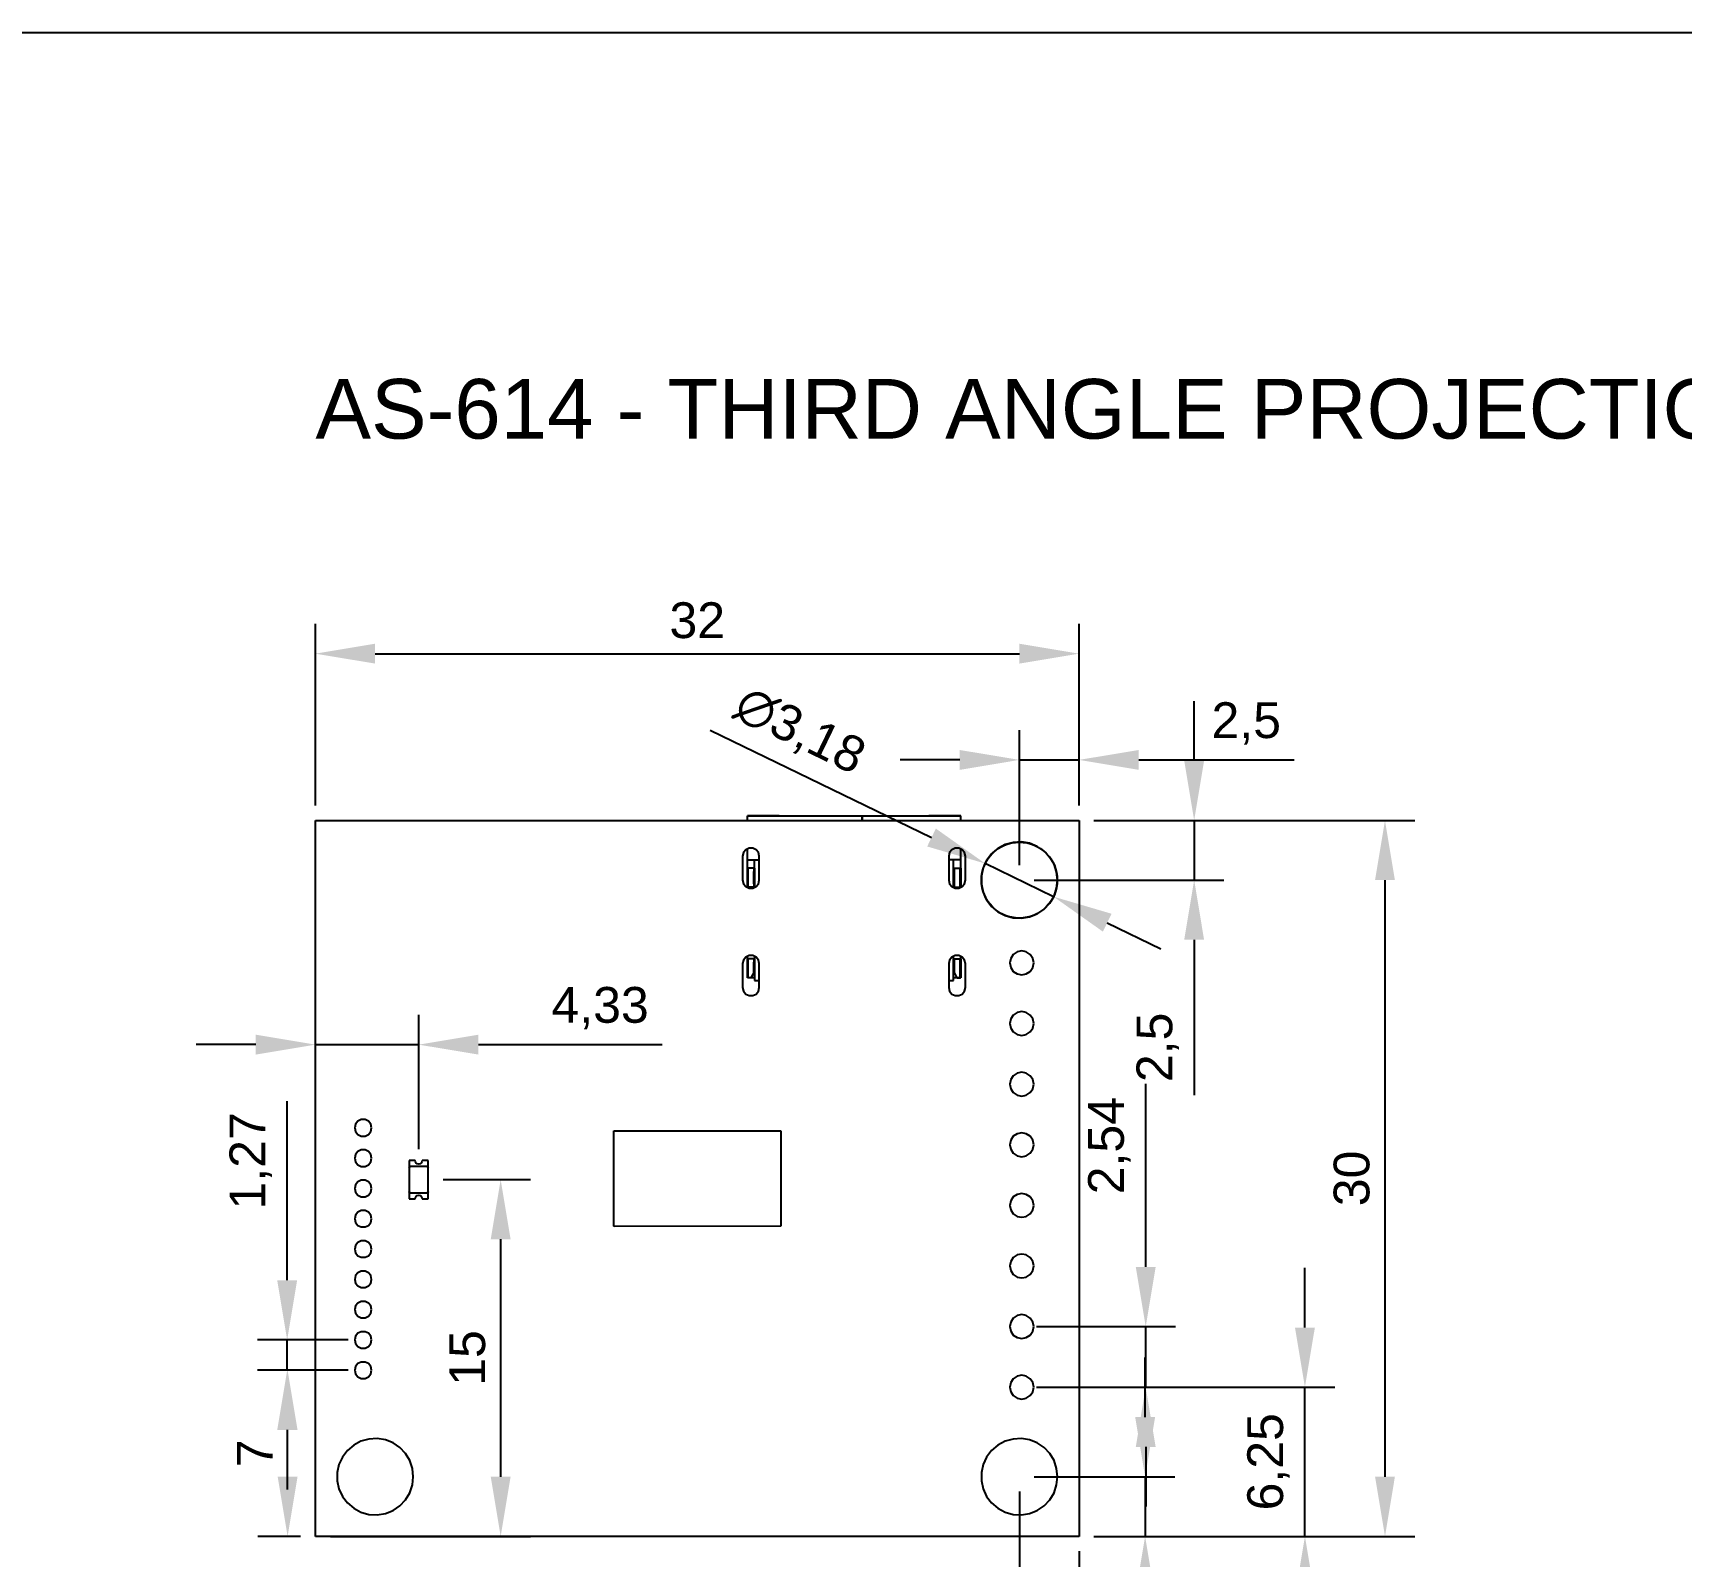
# Model space of a CAD drawing. Header units: millimetres. Extents: x -50 to 227, y -72 to 118.
# Drawn here: x 19.1 to 88.1, y 54.2 to 118 of the extents above; entities that cross this region are included whole.
import ezdxf

# ---------------------------------------------------------------- set-up
doc = ezdxf.new("R2010")
doc.units = ezdxf.units.MM
for name, color, linetype in [('LABELS', 7, 'Continuous'), ('SHEET_A4', 7, 'Continuous'), ('VISIBLE', 7, 'Continuous')]:
    doc.layers.add(name, color=color, linetype=linetype)
doc.styles.get("Standard").update_dxf_attribs({"font": 'arial.ttf'})
doc.dimstyles.get("Standard").update_dxf_attribs({"dimtxt": 2.5, "dimasz": 2.5, "dimexe": 1.25, "dimexo": 0.625, "dimtad": 1, "dimtxsty": 'Standard', "dimcen": 2.5, "dimazin": 3, "dimtfac": 1, "dimtmove": 0, "dimatfit": 3})

# ---------------------------------------------------------------- blocks, each defined once
blk = doc.blocks.new('*D0')
at = {"color": 0, "lineweight": -2, "transparency": 16777216}
for p, q in [((60.41, 83.125), (60.41, 88.787)), ((62.91, 85.625), (62.91, 88.787)), ((57.91, 87.537), (55.41, 87.537)), ((60.41, 87.537), (62.91, 87.537)), ((65.41, 87.537), (71.928, 87.537))]:
    blk.add_line(p, q, dxfattribs=at)
at = {"color": 0, "transparency": 16777216}
for points in [[(57.91, 87.953), (57.91, 87.12), (60.41, 87.537)], [(65.41, 87.953), (65.41, 87.12), (62.91, 87.537)]]:
    blk.add_solid(points, dxfattribs=at)
at = {"layer": 'Defpoints', "color": 0, "transparency": 16777216}
for p in [(62.91, 87.537), (62.91, 85), (60.41, 82.5)]:
    blk.add_point(p, dxfattribs=at)
at = {"color": 0, "transparency": 16777216, "insert": (69.919, 89.063), "char_height": 1.5, "attachment_point": 5}
blk.add_mtext('2,5', dxfattribs=at)
blk = doc.blocks.new('*D1')
at = {"color": 0, "lineweight": -2, "transparency": 16777216}
for p, q in [((67.736, 87.5), (67.736, 90)), ((63.535, 85), (68.986, 85)), ((67.736, 85), (67.736, 82.5)), ((61.035, 82.5), (68.986, 82.5)), ((67.736, 80), (67.736, 73.482))]:
    blk.add_line(p, q, dxfattribs=at)
at = {"color": 0, "transparency": 16777216}
for points in [[(67.319, 87.5), (68.152, 87.5), (67.736, 85)], [(67.319, 80), (68.152, 80), (67.736, 82.5)]]:
    blk.add_solid(points, dxfattribs=at)
at = {"layer": 'Defpoints', "color": 0, "transparency": 16777216}
for p in [(62.91, 85), (60.41, 82.5), (67.736, 82.5)]:
    blk.add_point(p, dxfattribs=at)
at = {"color": 0, "transparency": 16777216, "insert": (66.209, 75.491), "char_height": 1.5, "attachment_point": 5, "rotation": 90}
blk.add_mtext('2,5', dxfattribs=at)
blk = doc.blocks.new('*D2')
at = {"color": 0, "lineweight": -2, "transparency": 16777216}
for p, q in [((65.681, 60), (65.681, 62.5)), ((61.035, 57.5), (66.931, 57.5)), ((65.681, 57.5), (65.681, 55)), ((63.535, 55), (66.931, 55)), ((65.681, 52.5), (65.681, 45.982))]:
    blk.add_line(p, q, dxfattribs=at)
at = {"color": 0, "transparency": 16777216}
for points in [[(65.264, 60), (66.098, 60), (65.681, 57.5)], [(65.264, 52.5), (66.098, 52.5), (65.681, 55)]]:
    blk.add_solid(points, dxfattribs=at)
at = {"layer": 'Defpoints', "color": 0, "transparency": 16777216}
for p in [(60.41, 57.5), (62.91, 55), (65.681, 55)]:
    blk.add_point(p, dxfattribs=at)
at = {"color": 0, "transparency": 16777216, "insert": (64.155, 47.991), "char_height": 1.5, "attachment_point": 5, "rotation": 90}
blk.add_mtext('2,5', dxfattribs=at)
blk = doc.blocks.new('*D3')
at = {"color": 0, "lineweight": -2, "transparency": 16777216}
for p, q in [((60.41, 56.875), (60.41, 49.58)), ((62.91, 54.375), (62.91, 49.58)), ((57.91, 50.83), (55.41, 50.83)), ((60.41, 50.83), (62.91, 50.83)), ((65.41, 50.83), (71.928, 50.83))]:
    blk.add_line(p, q, dxfattribs=at)
at = {"color": 0, "transparency": 16777216}
for points in [[(57.91, 51.247), (57.91, 50.413), (60.41, 50.83)], [(65.41, 51.247), (65.41, 50.413), (62.91, 50.83)]]:
    blk.add_solid(points, dxfattribs=at)
at = {"layer": 'Defpoints', "color": 0, "transparency": 16777216}
for p in [(60.41, 57.5), (62.91, 55), (62.91, 50.83)]:
    blk.add_point(p, dxfattribs=at)
at = {"color": 0, "transparency": 16777216, "insert": (69.919, 52.356), "char_height": 1.5, "attachment_point": 5}
blk.add_mtext('2,5', dxfattribs=at)
blk = doc.blocks.new('*D4')
at = {"color": 0, "lineweight": -2, "transparency": 16777216}
for p, q in [((32.285, 61.96), (28.492, 61.96)), ((29.742, 57.5), (29.742, 59.46)), ((30.285, 55), (28.492, 55))]:
    blk.add_line(p, q, dxfattribs=at)
at = {"color": 0, "transparency": 16777216}
for points in [[(29.326, 59.46), (30.159, 59.46), (29.742, 61.96)], [(29.326, 57.5), (30.159, 57.5), (29.742, 55)]]:
    blk.add_solid(points, dxfattribs=at)
at = {"layer": 'Defpoints', "color": 0, "transparency": 16777216}
for p in [(29.742, 61.96), (32.91, 61.96), (30.91, 55)]:
    blk.add_point(p, dxfattribs=at)
at = {"color": 0, "transparency": 16777216, "insert": (28.367, 58.48), "char_height": 1.5, "attachment_point": 5, "rotation": 90}
blk.add_mtext('7', dxfattribs=at)
blk = doc.blocks.new('*D5')
at = {"color": 0, "lineweight": -2, "transparency": 16777216}
for p, q in [((29.724, 65.73), (29.724, 73.235)), ((32.285, 63.23), (28.474, 63.23)), ((29.724, 61.96), (29.724, 63.23)), ((32.285, 61.96), (28.474, 61.96)), ((29.724, 59.46), (29.724, 56.96))]:
    blk.add_line(p, q, dxfattribs=at)
at = {"color": 0, "transparency": 16777216}
for points in [[(29.307, 65.73), (30.14, 65.73), (29.724, 63.23)], [(29.307, 59.46), (30.14, 59.46), (29.724, 61.96)]]:
    blk.add_solid(points, dxfattribs=at)
at = {"layer": 'Defpoints', "color": 0, "transparency": 16777216}
for p in [(29.724, 63.23), (32.91, 63.23), (32.91, 61.96)]:
    blk.add_point(p, dxfattribs=at)
at = {"color": 0, "transparency": 16777216, "insert": (28.197, 70.733), "char_height": 1.5, "attachment_point": 5, "rotation": 90}
blk.add_mtext('1,27', dxfattribs=at)
blk = doc.blocks.new('*D6')
at = {"color": 0, "lineweight": -2, "transparency": 16777216}
for p, q in [((36.261, 69.95), (39.922, 69.95)), ((38.672, 57.5), (38.672, 67.45)), ((31.535, 55), (39.922, 55))]:
    blk.add_line(p, q, dxfattribs=at)
at = {"color": 0, "transparency": 16777216}
for points in [[(38.255, 67.45), (39.088, 67.45), (38.672, 69.95)], [(38.255, 57.5), (39.088, 57.5), (38.672, 55)]]:
    blk.add_solid(points, dxfattribs=at)
at = {"layer": 'Defpoints', "color": 0, "transparency": 16777216}
for p in [(35.636, 69.95), (38.672, 69.95), (30.91, 55)]:
    blk.add_point(p, dxfattribs=at)
at = {"color": 0, "transparency": 16777216, "insert": (37.281, 62.475), "char_height": 1.5, "attachment_point": 5, "rotation": 90}
blk.add_mtext('15', dxfattribs=at)
blk = doc.blocks.new('*D7')
at = {"color": 0, "lineweight": -2, "transparency": 16777216}
for p, q in [((30.91, 55.625), (30.91, 76.855)), ((35.236, 71.225), (35.236, 76.855)), ((28.41, 75.605), (25.91, 75.605)), ((30.91, 75.605), (35.236, 75.605)), ((37.736, 75.605), (45.442, 75.605))]:
    blk.add_line(p, q, dxfattribs=at)
at = {"color": 0, "transparency": 16777216}
for points in [[(28.41, 76.022), (28.41, 75.189), (30.91, 75.605)], [(37.736, 76.022), (37.736, 75.189), (35.236, 75.605)]]:
    blk.add_solid(points, dxfattribs=at)
at = {"layer": 'Defpoints', "color": 0, "transparency": 16777216}
for p in [(35.236, 75.605), (35.236, 70.6), (30.91, 55)]:
    blk.add_point(p, dxfattribs=at)
at = {"color": 0, "transparency": 16777216, "insert": (42.839, 77.132), "char_height": 1.5, "attachment_point": 5}
blk.add_mtext('4,33', dxfattribs=at)
blk = doc.blocks.new('*D8')
at = {"color": 0, "lineweight": -2, "transparency": 16777216}
for p, q in [((30.91, 85.625), (30.91, 93.239)), ((62.91, 85.625), (62.91, 93.239)), ((33.41, 91.989), (60.41, 91.989))]:
    blk.add_line(p, q, dxfattribs=at)
at = {"color": 0, "transparency": 16777216}
for points in [[(33.41, 92.406), (33.41, 91.573), (30.91, 91.989)], [(60.41, 92.406), (60.41, 91.573), (62.91, 91.989)]]:
    blk.add_solid(points, dxfattribs=at)
at = {"layer": 'Defpoints', "color": 0, "transparency": 16777216}
for p in [(62.91, 91.989), (30.91, 85), (62.91, 85)]:
    blk.add_point(p, dxfattribs=at)
at = {"color": 0, "transparency": 16777216, "insert": (46.91, 93.381), "char_height": 1.5, "attachment_point": 5}
blk.add_mtext('32', dxfattribs=at)
blk = doc.blocks.new('*D9')
at = {"color": 0, "lineweight": -2, "transparency": 16777216}
for p, q in [((63.535, 85), (76.983, 85)), ((75.733, 82.5), (75.733, 57.5)), ((63.535, 55), (76.983, 55))]:
    blk.add_line(p, q, dxfattribs=at)
at = {"color": 0, "transparency": 16777216}
for points in [[(75.316, 82.5), (76.149, 82.5), (75.733, 85)], [(75.316, 57.5), (76.149, 57.5), (75.733, 55)]]:
    blk.add_solid(points, dxfattribs=at)
at = {"layer": 'Defpoints', "color": 0, "transparency": 16777216}
for p in [(62.91, 85), (62.91, 55), (75.733, 55)]:
    blk.add_point(p, dxfattribs=at)
at = {"color": 0, "transparency": 16777216, "insert": (74.341, 70), "char_height": 1.5, "attachment_point": 5, "rotation": 90}
blk.add_mtext('30', dxfattribs=at)
blk = doc.blocks.new('*D10')
at = {"color": 0, "lineweight": -2, "transparency": 16777216}
for p, q in [((72.378, 63.75), (72.378, 66.25)), ((61.135, 61.25), (73.628, 61.25)), ((72.378, 55), (72.378, 61.25)), ((63.535, 55), (73.628, 55)), ((72.378, 52.5), (72.378, 50))]:
    blk.add_line(p, q, dxfattribs=at)
at = {"color": 0, "transparency": 16777216}
for points in [[(71.961, 63.75), (72.795, 63.75), (72.378, 61.25)], [(71.961, 52.5), (72.795, 52.5), (72.378, 55)]]:
    blk.add_solid(points, dxfattribs=at)
at = {"layer": 'Defpoints', "color": 0, "transparency": 16777216}
for p in [(60.51, 61.25), (72.378, 61.25), (62.91, 55)]:
    blk.add_point(p, dxfattribs=at)
at = {"color": 0, "transparency": 16777216, "insert": (70.851, 58.125), "char_height": 1.5, "attachment_point": 5, "rotation": 90}
blk.add_mtext('6,25', dxfattribs=at)
blk = doc.blocks.new('*D11')
at = {"color": 0, "lineweight": -2, "transparency": 16777216}
for p, q in [((65.705, 66.29), (65.705, 73.956)), ((61.135, 63.79), (66.955, 63.79)), ((65.705, 61.25), (65.705, 63.79)), ((61.135, 61.25), (66.955, 61.25)), ((65.705, 58.75), (65.705, 56.25))]:
    blk.add_line(p, q, dxfattribs=at)
at = {"color": 0, "transparency": 16777216}
for points in [[(65.289, 66.29), (66.122, 66.29), (65.705, 63.79)], [(65.289, 58.75), (66.122, 58.75), (65.705, 61.25)]]:
    blk.add_solid(points, dxfattribs=at)
at = {"layer": 'Defpoints', "color": 0, "transparency": 16777216}
for p in [(60.51, 63.79), (65.705, 63.79), (60.51, 61.25)]:
    blk.add_point(p, dxfattribs=at)
at = {"color": 0, "transparency": 16777216, "insert": (64.179, 71.373), "char_height": 1.5, "attachment_point": 5, "rotation": 90}
blk.add_mtext('2,54', dxfattribs=at)
blk = doc.blocks.new('*D12')
at = {"color": 0, "lineweight": -2, "transparency": 16777216}
for p, q in [((47.458, 88.777), (56.729, 84.284)), ((61.842, 81.806), (58.979, 83.194)), ((64.092, 80.716), (66.341, 79.626))]:
    blk.add_line(p, q, dxfattribs=at)
at = {"color": 0, "transparency": 16777216}
for points in [[(56.911, 84.659), (56.548, 83.909), (58.979, 83.194)], [(64.273, 81.091), (63.91, 80.341), (61.842, 81.806)]]:
    blk.add_solid(points, dxfattribs=at)
at = {"layer": 'Defpoints', "color": 0, "transparency": 16777216}
for p in [(58.979, 83.194), (61.842, 81.806)]:
    blk.add_point(p, dxfattribs=at)
at = {"color": 0, "transparency": 16777216, "insert": (51.186, 88.694), "char_height": 1.5, "attachment_point": 5, "rotation": 334.14428}
blk.add_mtext('∅3,18', dxfattribs=at)

msp = doc.modelspace()

# ---------------------------------------------------------------- linework, layer by layer
msp.add_circle((60.41, 82.5), 1.591)
at = {"layer": 'SHEET_A4'}
msp.add_lwpolyline([(-50, -72), (227, -72), (227, 118), (-50, 118)], close=True, dxfattribs=at)
at = {"layer": 'VISIBLE'}
for points in [[(30.91, 55), (30.91, 85)], [(30.91, 85), (62.91, 85)], [(49.01, 85.2), (49.036, 85.2), (49.112, 85.2), (49.4, 85.2), (50.34, 85.2)], [(50.34, 85.2), (49.4, 85.2), (49.112, 85.2), (49.036, 85.2), (49.01, 85.2)], [(49.01, 85), (49.01, 85.2)], [(49.01, 85), (49.01, 85.2)], [(50.34, 85.2), (49.506, 85.2), (49.25, 85.2), (49.183, 85.2), (49.16, 85.2)], [(49.16, 85.2), (49.183, 85.2), (49.25, 85.2), (49.506, 85.2), (50.34, 85.2)], [(50.34, 85.2), (53.81, 85.2)], [(50.34, 85.2), (56.62, 85.2)], [(53.81, 85.2), (53.81, 85)], [(53.83, 85.2), (56.62, 85.2)], [(53.83, 85), (53.83, 85.2)], [(56.62, 85.2), (57.455, 85.2), (57.711, 85.2), (57.778, 85.2), (57.8, 85.2)], [(57.95, 85.2), (57.925, 85.2), (57.849, 85.2), (57.561, 85.2), (56.62, 85.2)], [(57.8, 85.2), (57.778, 85.2), (57.711, 85.2), (57.455, 85.2), (56.62, 85.2)], [(56.62, 85.2), (57.561, 85.2), (57.849, 85.2), (57.925, 85.2), (57.95, 85.2)], [(57.95, 85), (57.95, 85.2)], [(57.95, 85), (57.95, 85.2)], [(62.91, 85), (62.91, 55)], [(49.51, 83.5), (49.476, 83.652), (49.379, 83.774), (49.238, 83.841), (49.083, 83.841), (48.942, 83.774), (48.845, 83.652), (48.81, 83.5)], [(49.01, 83.35), (49.01, 83.816)], [(49.01, 83.35), (49.01, 83.816)], [(58.15, 83.5), (58.116, 83.652), (58.019, 83.774), (57.878, 83.841), (57.723, 83.841), (57.582, 83.774), (57.485, 83.652), (57.45, 83.5)], [(57.95, 83.35), (57.95, 83.816)], [(57.95, 83.35), (57.95, 83.816)], [(62.01, 82.5), (61.973, 82.844), (61.863, 83.172), (61.684, 83.468), (61.446, 83.719), (61.16, 83.914), (60.839, 84.042), (60.497, 84.098), (60.152, 84.079), (59.818, 83.986), (59.513, 83.824), (59.249, 83.6), (59.039, 83.325), (58.894, 83.011), (58.82, 82.673), (58.82, 82.327), (58.894, 81.989), (59.039, 81.675), (59.249, 81.4), (59.513, 81.176), (59.818, 81.014), (60.152, 80.921), (60.497, 80.902), (60.839, 80.958), (61.16, 81.086), (61.446, 81.281), (61.684, 81.532), (61.863, 81.828), (61.973, 82.156), (62.01, 82.5)], [(48.81, 83.5), (48.81, 82.5)], [(49.01, 83), (49.01, 83.004), (49.01, 83.017), (49.01, 83.038), (49.01, 83.066), (49.01, 83.099), (49.01, 83.136), (49.01, 83.175), (49.01, 83.214), (49.01, 83.251), (49.01, 83.284), (49.01, 83.312), (49.01, 83.333), (49.01, 83.346), (49.01, 83.35)], [(49.01, 83.35), (49.044, 83.35), (49.142, 83.35), (49.51, 83.35)], [(49.01, 83), (49.019, 83)], [(49.31, 83), (49.01, 83)], [(49.01, 83), (49.01, 83)], [(49.01, 82.2), (49.01, 83)], [(49.302, 83), (49.019, 83)], [(49.019, 83), (49.026, 82.986), (49.032, 82.941), (49.037, 82.8)], [(49.284, 82.8), (49.289, 82.941), (49.295, 82.986), (49.302, 83)], [(49.302, 83), (49.31, 83)], [(49.31, 83), (49.31, 83.004), (49.31, 83.017), (49.31, 83.038), (49.31, 83.066), (49.31, 83.099), (49.31, 83.136), (49.31, 83.175), (49.31, 83.214), (49.31, 83.251), (49.31, 83.284), (49.31, 83.312), (49.31, 83.333), (49.31, 83.346), (49.31, 83.35)], [(49.31, 83), (49.31, 83)], [(49.31, 83), (49.31, 82.2)], [(49.51, 82.5), (49.51, 83.5)], [(57.45, 83.5), (57.45, 82.5)], [(57.95, 83.35), (57.917, 83.35), (57.819, 83.35), (57.45, 83.35)], [(57.65, 83), (57.65, 83.004), (57.65, 83.017), (57.65, 83.038), (57.65, 83.066), (57.65, 83.099), (57.65, 83.136), (57.65, 83.175), (57.65, 83.214), (57.65, 83.251), (57.65, 83.284), (57.65, 83.312), (57.65, 83.333), (57.65, 83.346), (57.65, 83.35)], [(57.65, 83), (57.95, 83)], [(57.65, 83), (57.659, 83)], [(57.65, 83), (57.65, 83)], [(57.65, 82.2), (57.65, 83)], [(57.659, 83), (57.942, 83)], [(57.659, 83), (57.666, 82.986), (57.672, 82.941), (57.677, 82.8)], [(57.924, 82.8), (57.929, 82.941), (57.935, 82.986), (57.942, 83)], [(57.942, 83), (57.95, 83)], [(57.95, 83), (57.95, 83.004), (57.95, 83.017), (57.95, 83.038), (57.95, 83.066), (57.95, 83.099), (57.95, 83.136), (57.95, 83.175), (57.95, 83.214), (57.95, 83.251), (57.95, 83.284), (57.95, 83.312), (57.95, 83.333), (57.95, 83.346), (57.95, 83.35)], [(57.95, 83), (57.95, 83)], [(57.95, 83), (57.95, 82.2)], [(58.15, 82.5), (58.15, 83.5)], [(48.81, 82.5), (48.845, 82.348), (48.942, 82.226), (49.083, 82.159), (49.238, 82.159), (49.379, 82.226), (49.476, 82.348), (49.51, 82.5)], [(49.01, 82.184), (49.01, 82.186), (49.01, 82.188), (49.01, 82.19), (49.01, 82.192), (49.01, 82.193), (49.01, 82.195), (49.01, 82.196), (49.01, 82.197), (49.01, 82.198), (49.01, 82.199), (49.01, 82.199), (49.01, 82.2), (49.01, 82.2), (49.01, 82.2)], [(49.019, 82.2), (49.01, 82.2)], [(49.037, 82.4), (49.032, 82.259), (49.026, 82.214), (49.019, 82.2)], [(49.302, 82.2), (49.019, 82.2)], [(49.037, 82.8), (49.037, 82.4)], [(49.284, 82.4), (49.284, 82.8)], [(49.302, 82.2), (49.295, 82.214), (49.289, 82.259), (49.284, 82.4)], [(49.31, 82.2), (49.302, 82.2)], [(49.31, 82.184), (49.31, 82.186), (49.31, 82.188), (49.31, 82.19), (49.31, 82.192), (49.31, 82.193), (49.31, 82.195), (49.31, 82.196), (49.31, 82.197), (49.31, 82.198), (49.31, 82.199), (49.31, 82.199), (49.31, 82.2), (49.31, 82.2), (49.31, 82.2)], [(57.45, 82.5), (57.485, 82.348), (57.582, 82.226), (57.723, 82.159), (57.878, 82.159), (58.019, 82.226), (58.116, 82.348), (58.15, 82.5)], [(57.659, 82.2), (57.65, 82.2)], [(57.65, 82.184), (57.65, 82.186), (57.65, 82.188), (57.65, 82.19), (57.65, 82.192), (57.65, 82.193), (57.65, 82.195), (57.65, 82.196), (57.65, 82.197), (57.65, 82.198), (57.65, 82.199), (57.65, 82.199), (57.65, 82.2), (57.65, 82.2), (57.65, 82.2)], [(57.677, 82.4), (57.672, 82.259), (57.666, 82.214), (57.659, 82.2)], [(57.659, 82.2), (57.942, 82.2)], [(57.677, 82.8), (57.677, 82.4)], [(57.924, 82.4), (57.924, 82.8)], [(57.942, 82.2), (57.935, 82.214), (57.929, 82.259), (57.924, 82.4)], [(57.95, 82.2), (57.942, 82.2)], [(57.95, 82.184), (57.95, 82.186), (57.95, 82.188), (57.95, 82.19), (57.95, 82.192), (57.95, 82.193), (57.95, 82.195), (57.95, 82.196), (57.95, 82.197), (57.95, 82.198), (57.95, 82.199), (57.95, 82.199), (57.95, 82.2), (57.95, 82.2), (57.95, 82.2)], [(61.01, 79.03), (60.972, 79.221), (60.864, 79.384), (60.702, 79.492), (60.51, 79.53), (60.319, 79.492), (60.157, 79.384), (60.049, 79.221), (60.01, 79.03), (60.049, 78.839), (60.157, 78.676), (60.319, 78.568), (60.51, 78.53), (60.702, 78.568), (60.864, 78.676), (60.972, 78.839), (61.01, 79.03)], [(49.51, 79), (49.476, 79.152), (49.379, 79.274), (49.238, 79.341), (49.083, 79.341), (48.942, 79.274), (48.845, 79.152), (48.81, 79)], [(48.81, 79), (48.81, 78)], [(49.01, 79.2), (49.01, 79.201), (49.01, 79.203), (49.01, 79.206), (49.01, 79.211), (49.01, 79.217), (49.01, 79.224), (49.01, 79.233), (49.01, 79.242), (49.01, 79.253), (49.01, 79.264), (49.01, 79.276), (49.01, 79.289), (49.01, 79.302), (49.01, 79.316)], [(49.01, 79.2), (49.019, 79.2)], [(49.31, 79.2), (49.01, 79.2)], [(49.01, 79.2), (49.01, 79.2)], [(49.01, 78.4), (49.01, 79.2)], [(49.302, 79.2), (49.019, 79.2)], [(49.019, 79.2), (49.026, 79.186), (49.032, 79.141), (49.037, 79)], [(49.037, 79), (49.037, 78.6)], [(49.284, 79), (49.289, 79.141), (49.295, 79.186), (49.302, 79.2)], [(49.284, 78.614), (49.284, 79)], [(49.302, 79.2), (49.31, 79.2)], [(49.31, 79.316), (49.31, 79.2)], [(49.31, 79.2), (49.31, 78.66)], [(49.51, 78), (49.51, 79)], [(58.15, 79), (58.116, 79.152), (58.019, 79.274), (57.878, 79.341), (57.723, 79.341), (57.582, 79.274), (57.485, 79.152), (57.45, 79)], [(57.45, 79), (57.45, 78)], [(57.65, 79.2), (57.65, 79.316)], [(57.65, 79.2), (57.95, 79.2)], [(57.65, 79.2), (57.659, 79.2)], [(57.65, 78.66), (57.65, 79.2)], [(57.659, 79.2), (57.942, 79.2)], [(57.659, 79.2), (57.666, 79.186), (57.672, 79.141), (57.677, 79)], [(57.677, 79), (57.677, 78.614)], [(57.924, 79), (57.929, 79.141), (57.935, 79.186), (57.942, 79.2)], [(57.924, 78.6), (57.924, 79)], [(57.942, 79.2), (57.95, 79.2)], [(57.95, 79.2), (57.95, 79.201), (57.95, 79.203), (57.95, 79.206), (57.95, 79.211), (57.95, 79.217), (57.95, 79.224), (57.95, 79.233), (57.95, 79.242), (57.95, 79.253), (57.95, 79.264), (57.95, 79.276), (57.95, 79.289), (57.95, 79.302), (57.95, 79.316)], [(57.95, 79.2), (57.95, 79.2)], [(57.95, 79.2), (57.95, 78.4)], [(58.15, 78), (58.15, 79)], [(49.16, 78.4), (49.048, 78.4), (49.01, 78.4)], [(49.019, 78.4), (49.01, 78.4)], [(49.037, 78.6), (49.032, 78.459), (49.026, 78.414), (49.019, 78.4)], [(49.16, 78.4), (49.019, 78.4)], [(49.16, 78.4), (49.169, 78.414), (49.194, 78.459), (49.276, 78.6)], [(49.31, 78.4), (49.199, 78.4), (49.16, 78.4)], [(49.276, 78.6), (49.284, 78.614)], [(49.31, 78.66), (49.284, 78.614)], [(49.31, 78.66), (49.31, 78.3)], [(49.31, 78.3), (49.51, 78.3)], [(57.45, 78.3), (57.65, 78.3)], [(57.677, 78.614), (57.65, 78.66)], [(57.65, 78.3), (57.65, 78.66)], [(57.8, 78.4), (57.762, 78.4), (57.65, 78.4)], [(57.677, 78.614), (57.685, 78.6)], [(57.685, 78.6), (57.767, 78.459), (57.792, 78.414), (57.8, 78.4)], [(57.8, 78.4), (57.942, 78.4)], [(57.95, 78.4), (57.912, 78.4), (57.8, 78.4)], [(57.942, 78.4), (57.935, 78.414), (57.929, 78.459), (57.924, 78.6)], [(57.95, 78.4), (57.942, 78.4)], [(48.81, 78), (48.845, 77.848), (48.942, 77.726), (49.083, 77.659), (49.238, 77.659), (49.379, 77.726), (49.476, 77.848), (49.51, 78)], [(57.45, 78), (57.485, 77.848), (57.582, 77.726), (57.723, 77.659), (57.878, 77.659), (58.019, 77.726), (58.116, 77.848), (58.15, 78)], [(61.01, 76.49), (60.972, 76.681), (60.864, 76.844), (60.702, 76.952), (60.51, 76.99), (60.319, 76.952), (60.157, 76.844), (60.049, 76.681), (60.01, 76.49), (60.049, 76.299), (60.157, 76.136), (60.319, 76.028), (60.51, 75.99), (60.702, 76.028), (60.864, 76.136), (60.972, 76.299), (61.01, 76.49)], [(61.01, 73.95), (60.972, 74.141), (60.864, 74.304), (60.702, 74.412), (60.51, 74.45), (60.319, 74.412), (60.157, 74.304), (60.049, 74.141), (60.01, 73.95), (60.049, 73.759), (60.157, 73.596), (60.319, 73.488), (60.51, 73.45), (60.702, 73.488), (60.864, 73.596), (60.972, 73.759), (61.01, 73.95)], [(33.265, 72.12), (33.23, 72.274), (33.132, 72.398), (32.989, 72.466), (32.831, 72.466), (32.689, 72.398), (32.591, 72.274), (32.555, 72.12), (32.591, 71.966), (32.689, 71.842), (32.831, 71.774), (32.989, 71.774), (33.132, 71.842), (33.23, 71.966), (33.265, 72.12)], [(43.41, 68.003), (43.41, 72)], [(43.41, 72), (50.41, 72)], [(50.41, 72), (50.41, 68)], [(61.01, 71.41), (60.972, 71.601), (60.864, 71.764), (60.702, 71.872), (60.51, 71.91), (60.319, 71.872), (60.157, 71.764), (60.049, 71.601), (60.01, 71.41), (60.049, 71.219), (60.157, 71.056), (60.319, 70.948), (60.51, 70.91), (60.702, 70.948), (60.864, 71.056), (60.972, 71.219), (61.01, 71.41)], [(33.265, 70.85), (33.23, 71.004), (33.132, 71.128), (32.989, 71.196), (32.831, 71.196), (32.689, 71.128), (32.591, 71.004), (32.555, 70.85), (32.591, 70.696), (32.689, 70.572), (32.831, 70.504), (32.989, 70.504), (33.132, 70.572), (33.23, 70.696), (33.265, 70.85)], [(34.986, 70.75), (34.836, 70.75)], [(34.836, 70.75), (34.836, 70.5)], [(34.836, 70.5), (34.836, 70.452)], [(34.836, 70.45), (34.85, 70.485), (34.885, 70.5)], [(35.586, 70.5), (34.885, 70.5)], [(35.086, 70.75), (34.986, 70.75)], [(35.386, 70.75), (35.374, 70.693), (35.342, 70.644), (35.293, 70.611), (35.236, 70.6), (35.178, 70.611), (35.129, 70.644), (35.097, 70.693), (35.086, 70.75)], [(35.486, 70.75), (35.386, 70.75)], [(35.636, 70.75), (35.486, 70.75)], [(35.586, 70.5), (35.621, 70.485), (35.636, 70.45)], [(35.636, 70.5), (35.636, 70.75)], [(35.636, 69.4), (35.636, 70.5)], [(33.265, 69.58), (33.23, 69.734), (33.132, 69.858), (32.989, 69.926), (32.831, 69.926), (32.689, 69.858), (32.591, 69.734), (32.555, 69.58), (32.591, 69.426), (32.689, 69.302), (32.831, 69.234), (32.989, 69.234), (33.132, 69.302), (33.23, 69.426), (33.265, 69.58)], [(34.836, 70.45), (34.836, 69.45)], [(35.636, 69.45), (35.636, 70.45)], [(34.885, 69.4), (34.85, 69.414), (34.836, 69.45)], [(34.836, 69.448), (34.836, 69.4)], [(34.836, 69.4), (34.836, 69.15)], [(34.836, 69.15), (34.986, 69.15)], [(34.885, 69.4), (35.586, 69.4)], [(34.986, 69.15), (35.086, 69.15)], [(35.086, 69.15), (35.097, 69.207), (35.129, 69.256), (35.178, 69.289), (35.236, 69.3), (35.293, 69.289), (35.342, 69.256), (35.374, 69.207), (35.386, 69.15)], [(35.386, 69.15), (35.486, 69.15)], [(35.486, 69.15), (35.636, 69.15)], [(35.636, 69.45), (35.621, 69.414), (35.586, 69.4)], [(35.636, 69.15), (35.636, 69.4)], [(61.01, 68.87), (60.972, 69.061), (60.864, 69.224), (60.702, 69.332), (60.51, 69.37), (60.319, 69.332), (60.157, 69.224), (60.049, 69.061), (60.01, 68.87), (60.049, 68.679), (60.157, 68.516), (60.319, 68.408), (60.51, 68.37), (60.702, 68.408), (60.864, 68.516), (60.972, 68.679), (61.01, 68.87)], [(33.265, 68.31), (33.23, 68.464), (33.132, 68.588), (32.989, 68.656), (32.831, 68.656), (32.689, 68.588), (32.591, 68.464), (32.555, 68.31), (32.591, 68.156), (32.689, 68.032), (32.831, 67.964), (32.989, 67.964), (33.132, 68.032), (33.23, 68.156), (33.265, 68.31)], [(43.431, 67.983), (43.41, 68.003)], [(50.41, 68), (43.431, 67.983)], [(33.265, 67.04), (33.23, 67.194), (33.132, 67.318), (32.989, 67.386), (32.831, 67.386), (32.689, 67.318), (32.591, 67.194), (32.555, 67.04), (32.591, 66.886), (32.689, 66.762), (32.831, 66.694), (32.989, 66.694), (33.132, 66.762), (33.23, 66.886), (33.265, 67.04)], [(61.01, 66.33), (60.972, 66.521), (60.864, 66.684), (60.702, 66.792), (60.51, 66.83), (60.319, 66.792), (60.157, 66.684), (60.049, 66.521), (60.01, 66.33), (60.049, 66.139), (60.157, 65.976), (60.319, 65.868), (60.51, 65.83), (60.702, 65.868), (60.864, 65.976), (60.972, 66.139), (61.01, 66.33)], [(33.265, 65.77), (33.23, 65.924), (33.132, 66.048), (32.989, 66.116), (32.831, 66.116), (32.689, 66.048), (32.591, 65.924), (32.555, 65.77), (32.591, 65.616), (32.689, 65.492), (32.831, 65.424), (32.989, 65.424), (33.132, 65.492), (33.23, 65.616), (33.265, 65.77)], [(33.265, 64.5), (33.23, 64.654), (33.132, 64.778), (32.989, 64.846), (32.831, 64.846), (32.689, 64.778), (32.591, 64.654), (32.555, 64.5), (32.591, 64.346), (32.689, 64.222), (32.831, 64.154), (32.989, 64.154), (33.132, 64.222), (33.23, 64.346), (33.265, 64.5)], [(61.01, 63.79), (60.972, 63.981), (60.864, 64.144), (60.702, 64.252), (60.51, 64.29), (60.319, 64.252), (60.157, 64.144), (60.049, 63.981), (60.01, 63.79), (60.049, 63.599), (60.157, 63.436), (60.319, 63.328), (60.51, 63.29), (60.702, 63.328), (60.864, 63.436), (60.972, 63.599), (61.01, 63.79)], [(33.265, 63.23), (33.23, 63.384), (33.132, 63.508), (32.989, 63.576), (32.831, 63.576), (32.689, 63.508), (32.591, 63.384), (32.555, 63.23), (32.591, 63.076), (32.689, 62.952), (32.831, 62.884), (32.989, 62.884), (33.132, 62.952), (33.23, 63.076), (33.265, 63.23)], [(33.265, 61.96), (33.23, 62.114), (33.132, 62.238), (32.989, 62.306), (32.831, 62.306), (32.689, 62.238), (32.591, 62.114), (32.555, 61.96), (32.591, 61.806), (32.689, 61.682), (32.831, 61.614), (32.989, 61.614), (33.132, 61.682), (33.23, 61.806), (33.265, 61.96)], [(61.01, 61.25), (60.972, 61.441), (60.864, 61.604), (60.702, 61.712), (60.51, 61.75), (60.319, 61.712), (60.157, 61.604), (60.049, 61.441), (60.01, 61.25), (60.049, 61.059), (60.157, 60.896), (60.319, 60.788), (60.51, 60.75), (60.702, 60.788), (60.864, 60.896), (60.972, 61.059), (61.01, 61.25)], [(35.01, 57.5), (34.973, 57.844), (34.863, 58.172), (34.684, 58.468), (34.446, 58.719), (34.16, 58.914), (33.839, 59.042), (33.497, 59.098), (33.152, 59.079), (32.818, 58.986), (32.513, 58.824), (32.249, 58.6), (32.039, 58.325), (31.894, 58.011), (31.82, 57.673), (31.82, 57.327), (31.894, 56.989), (32.039, 56.675), (32.249, 56.4), (32.513, 56.176), (32.818, 56.014), (33.152, 55.921), (33.497, 55.902), (33.839, 55.958), (34.16, 56.086), (34.446, 56.281), (34.684, 56.532), (34.863, 56.828), (34.973, 57.156), (35.01, 57.5)], [(62.01, 57.5), (61.973, 57.844), (61.863, 58.172), (61.684, 58.468), (61.446, 58.719), (61.16, 58.914), (60.839, 59.042), (60.497, 59.098), (60.152, 59.079), (59.818, 58.986), (59.513, 58.824), (59.249, 58.6), (59.039, 58.325), (58.894, 58.011), (58.82, 57.673), (58.82, 57.327), (58.894, 56.989), (59.039, 56.675), (59.249, 56.4), (59.513, 56.176), (59.818, 56.014), (60.152, 55.921), (60.497, 55.902), (60.839, 55.958), (61.16, 56.086), (61.446, 56.281), (61.684, 56.532), (61.863, 56.828), (61.973, 57.156), (62.01, 57.5)], [(62.91, 55), (30.91, 55)]]:
    msp.add_lwpolyline(points, dxfattribs=at)

# ---------------------------------------------------------------- texts
at = {"layer": 'LABELS'}
msp.add_text('AS-614 - THIRD ANGLE PROJECTION - MILLIMETERS', height=2.5, dxfattribs=at).set_placement((30.91, 101))

# ---------------------------------------------------------------- dimensions: what is measured, and where the dimension line sits
for base, p1, p2, picture, middle in [((62.91, 91.989), (30.91, 85), (62.91, 85), '*D8', (46.91, 93.381)), ((62.91, 87.537), (60.41, 82.5), (62.91, 85), '*D0', (69.919, 89.063)), ((35.236, 75.605), (30.91, 55), (35.236, 70.6), '*D7', (42.839, 77.132)), ((62.91, 50.83), (60.41, 57.5), (62.91, 55), '*D3', (69.919, 52.356))]:
    dim = msp.add_linear_dim(base=base, p1=p1, p2=p2, dimstyle='Standard', override={"dimtxt": 1.5, "dimtxsty": 'Standard', "dimadec": 0, "dimazin": 0, "dimfxl": 1})
    dim.commit()
    dim.dimension.update_dxf_attribs({"geometry": picture, "text_midpoint": middle})
dim = msp.add_diameter_dim_2p(p1=(61.842, 81.806), p2=(58.979, 83.194), dimstyle='Standard', override={"dimtxt": 1.5, "dimtxsty": 'Standard', "dimadec": 0, "dimazin": 0, "dimfxl": 1})
dim.commit()
dim.dimension.update_dxf_attribs({"geometry": '*D12', "text_midpoint": (50.51, 87.298), "dimtype": 163})
for base, p1, p2, picture, middle in [((67.736, 82.5), (62.91, 85), (60.41, 82.5), '*D1', (66.209, 75.491)), ((75.733, 55), (62.91, 85), (62.91, 55), '*D9', (74.341, 70)), ((65.705, 63.79), (60.51, 61.25), (60.51, 63.79), '*D11', (64.179, 71.373)), ((29.724, 63.23), (32.91, 61.96), (32.91, 63.23), '*D5', (28.197, 70.733)), ((72.378, 61.25), (62.91, 55), (60.51, 61.25), '*D10', (70.851, 58.125)), ((65.681, 55), (60.41, 57.5), (62.91, 55), '*D2', (64.155, 47.991))]:
    dim = msp.add_linear_dim(base=base, p1=p1, p2=p2, angle=90, dimstyle='Standard', override={"dimtxt": 1.5, "dimtxsty": 'Standard', "dimadec": 0, "dimazin": 0, "dimfxl": 1})
    dim.commit()
    dim.dimension.update_dxf_attribs({"geometry": picture, "text_midpoint": middle})
for base, p2, text, picture, middle in [((38.672, 69.95), (35.636, 69.95), '15', '*D6', (37.281, 62.475)), ((29.742, 61.96), (32.91, 61.96), '7', '*D4', (28.367, 58.48))]:
    dim = msp.add_linear_dim(base=base, p1=(30.91, 55), p2=p2, angle=90, text=text, dimstyle='Standard', override={"dimtxt": 1.5, "dimtxsty": 'Standard', "dimadec": 0, "dimazin": 0, "dimfxl": 1})
    dim.commit()
    dim.dimension.update_dxf_attribs({"geometry": picture, "text_midpoint": middle})

doc.saveas('drawing.dxf')
